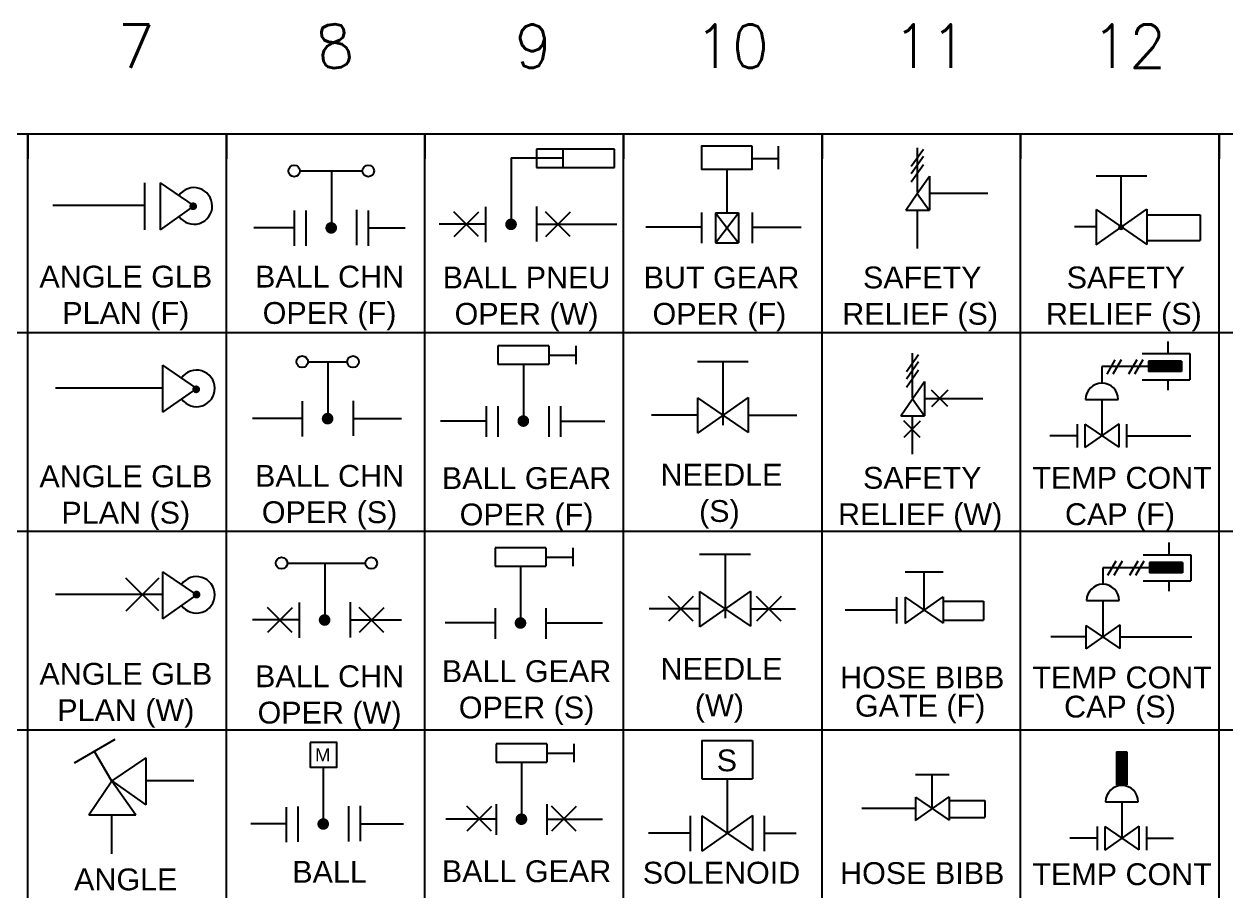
# Model space of a CAD drawing. Extents: x -5.3 to 5, y -1.8 to 1.6.
# Drawn here: x -2.654 to -0.233, y -0.163 to 1.582 of the extents above; entities that cross this region are included whole.
import ezdxf
from ezdxf.enums import TextEntityAlignment as Align

# ---------------------------------------------------------------- set-up
doc = ezdxf.new("R2010")
doc.units = 0
doc.header["$MEASUREMENT"] = 0
for name, color, linetype in [('BLACK', 7, 'CONTINUOUS'), ('EQUIP2', 2, 'CONTINUOUS'), ('GRAY', 4, 'CONTINUOUS'), ('WHITE', 7, 'CONTINUOUS')]:
    doc.layers.add(name, color=color, linetype=linetype)
doc.styles.add('HELVL', font='helvl')
doc.styles.add('REGULAR', font='simplex', dxfattribs={"height": 0.2})

msp = doc.modelspace()

# ---------------------------------------------------------------- linework, layer by layer
at = {"layer": 'BLACK'}
for p, q in [((-2.6467, 1.3606), (-2.6467, 1.3106)), ((-2.6467, -1.8394), (-2.6467, 1.3606)), ((-2.2467, 1.3606), (-2.2467, 1.3106)), ((-2.2467, -1.8394), (-2.2467, 1.3606)), ((-1.8467, 1.3606), (-1.8467, 1.3106)), ((-1.8467, -1.8394), (-1.8467, 1.3606)), ((-1.4467, 1.3606), (-1.4467, 1.3106)), ((-1.4467, -1.8394), (-1.4467, 1.3606)), ((-1.0467, 1.3606), (-1.0467, 1.3106)), ((-1.0467, -1.8394), (-1.0467, 1.3606)), ((-0.6467, 1.3606), (-0.6467, 1.3106)), ((-0.6467, -1.8394), (-0.6467, 1.3606)), ((-0.2467, 1.3606), (-0.2467, 1.3106)), ((-0.2467, -1.8394), (-0.2467, 1.3606)), ((4.9533, 0.9606), (-5.0467, 0.9606)), ((4.9533, 0.5606), (-5.0467, 0.5606)), ((4.9533, 0.1606), (-5.0467, 0.1606))]:
    msp.add_line(p, q, dxfattribs=at)
at = {"layer": 'EQUIP2'}
for p, q in [((-1.135, 1.3361, 0.75), (-1.135, 1.2898, 0.75)), ((-1.673, 1.3126, 0.75), (-1.568, 1.3126, 0.75)), ((-1.6218, 1.3305, 0.75), (-1.6218, 1.2934, 0.75)), ((-1.4648, 1.3305, 0.75), (-1.6218, 1.3305, 0.75)), ((-1.568, 1.2934, 0.75), (-1.568, 1.3305, 0.75)), ((-1.4648, 1.2934, 0.75), (-1.4648, 1.3305, 0.75)), ((-1.1872, 1.3113, 0.375), (-1.135, 1.3113, 0.375)), ((-0.8669, 1.2957, 0.25), (-0.8425, 1.3304, 0.504)), ((-0.8669, 1.2814, 0.25), (-0.8425, 1.3161, 0.504)), ((-1.6218, 1.2934, 0.75), (-1.4648, 1.2934, 0.75)), ((-0.8669, 1.2646, 0.25), (-0.8425, 1.2993, 0.504)), ((-2.3802, 1.2625, 1), (-2.3119, 1.2159, 0.5)), ((-0.8549, 1.2412, 0.25), (-0.8305, 1.2759, 0.504)), ((-0.4949, 1.2762, 0.375), (-0.3925, 1.2762, 0.375)), ((-0.4441, 1.1741, 0.375), (-0.4441, 1.2762, 0.6707)), ((-0.8782, 1.2071, 0.5), (-0.8549, 1.2412, 0.25)), ((-0.8549, 1.2412, 0.25), (-0.8309, 1.2071, 0.5)), ((-0.8305, 1.2415, 0.25), (-0.7129, 1.2415, 0.25)), ((-2.4119, 1.2166, 0.5), (-2.5959, 1.2166, 0.5)), ((-2.3119, 1.2159, 0.5), (-2.3802, 1.168, 1)), ((-1.7388, 1.1541, 0.375), (-1.7885, 1.2038, 0.375)), ((-1.7388, 1.2036, 0.375), (-1.7885, 1.1539, 0.375)), ((-1.5539, 1.1541, 0.375), (-1.6037, 1.2038, 0.375)), ((-1.5539, 1.2036, 0.375), (-1.6037, 1.1539, 0.375)), ((-1.2616, 1.2022, 0.375), (-1.2147, 1.2022, 0.375)), ((-1.2616, 1.2022, 0.75), (-1.2147, 1.1417, 0.75)), ((-1.2616, 1.1417, 0.75), (-1.2147, 1.2022, 0.75)), ((-0.4949, 1.1375, 0.75), (-0.3925, 1.2094, 0.75)), ((-0.4949, 1.2084, 0.75), (-0.3925, 1.1385)), ((-0.3925, 1.1979, 0.375), (-0.2849, 1.1979, 0.375)), ((-2.1101, 1.1718, 0.375), (-2.1916, 1.1718, 0.375)), ((-1.9603, 1.1718, 0.375), (-1.8862, 1.1718, 0.375)), ((-1.7244, 1.1789, 0.375), (-1.8178, 1.1789, 0.375)), ((-1.622, 1.1789, 0.375), (-1.4601, 1.1789, 0.375)), ((-1.2896, 1.1729, 0.375), (-1.4014, 1.1729, 0.375)), ((-1.1872, 1.1729, 0.375), (-1.089, 1.1729, 0.375)), ((-0.4949, 1.1735, 0.375), (-0.5379, 1.1735, 0.375)), ((-1.2616, 1.1417, 0.375), (-1.2147, 1.1417, 0.375)), ((-0.3925, 1.1464, 0.375), (-0.2849, 1.1464, 0.375)), ((-1.5421, 0.8973, 0.75), (-1.5421, 0.9343, 0.75)), ((-0.3495, 0.9186, 0.25), (-0.3495, 0.9432, 0.25)), ((-1.5977, 0.9155, 0.375), (-1.5421, 0.9155, 0.375)), ((-1.1954, 0.902, 0.375), (-1.2978, 0.902, 0.375)), ((-0.8765, 0.8822, 0.25), (-0.8522, 0.9168, 0.504)), ((-0.8765, 0.8679, 0.25), (-0.8522, 0.9026, 0.504)), ((-0.4021, 0.9186, 0.25), (-0.3061, 0.9186, 0.25)), ((-0.3229, 0.9031, 0.25), (-0.389, 0.9031, 0.25)), ((-0.3229, 0.9025, 0.25), (-0.389, 0.9025, 0.25)), ((-0.3229, 0.9015, 0.25), (-0.389, 0.9015, 0.25)), ((-0.3229, 0.9003, 0.25), (-0.389, 0.9003, 0.25)), ((-0.3229, 0.8991, 0.25), (-0.389, 0.8991, 0.25)), ((-0.3229, 0.8978, 0.25), (-0.389, 0.8978, 0.25)), ((-0.3229, 0.8966, 0.25), (-0.389, 0.8966, 0.25)), ((-2.375, 0.8951, 1), (-2.3067, 0.8485, 0.5)), ((-0.8765, 0.851, 0.25), (-0.8522, 0.8857, 0.504)), ((-0.389, 0.8927, 0.25), (-0.483, 0.8927, 0.25)), ((-0.3229, 0.8954, 0.25), (-0.389, 0.8954, 0.25)), ((-0.3229, 0.8941, 0.25), (-0.389, 0.8941, 0.25)), ((-0.3229, 0.8929, 0.25), (-0.389, 0.8929, 0.25)), ((-0.3229, 0.8917, 0.25), (-0.389, 0.8917, 0.25)), ((-0.3229, 0.8904, 0.25), (-0.389, 0.8904, 0.25)), ((-0.3229, 0.8892, 0.25), (-0.389, 0.8892, 0.25)), ((-0.3229, 0.888, 0.25), (-0.389, 0.888, 0.25)), ((-0.3229, 0.8867, 0.25), (-0.389, 0.8867, 0.25)), ((-0.3229, 0.8855, 0.25), (-0.389, 0.8855, 0.25)), ((-0.3229, 0.8843, 0.25), (-0.389, 0.8843, 0.25)), ((-0.3229, 0.8833, 0.25), (-0.389, 0.8833, 0.25)), ((-0.3229, 0.8822, 0.25), (-0.389, 0.8822, 0.25)), ((-2.375, 0.8492, 0.5), (-2.5906, 0.8492, 0.5)), ((-2.3067, 0.8485, 0.5), (-2.375, 0.8006, 1)), ((-0.8645, 0.8277, 0.25), (-0.8402, 0.8623, 0.504)), ((-0.4021, 0.8659, 0.25), (-0.3061, 0.8659, 0.25)), ((-0.3495, 0.8452, 0.25), (-0.3495, 0.8659, 0.25)), ((-1.1954, 0.8304), (-1.2978, 0.7585, 0.75)), ((-1.2978, 0.8294, 0.75), (-1.1954, 0.7595)), ((-0.8878, 0.7935, 0.5), (-0.8645, 0.8277, 0.25)), ((-0.8645, 0.8277, 0.25), (-0.8405, 0.7935, 0.5)), ((-0.8402, 0.828, 0.25), (-0.7226, 0.828, 0.25)), ((-0.7934, 0.8118, 0.25), (-0.8265, 0.845, 0.25)), ((-0.7934, 0.8449, 0.25), (-0.8265, 0.8117, 0.25)), ((-0.5158, 0.8264, 0.5), (-0.4502, 0.8264, 0.5)), ((-2.0939, 0.7877, 0.375), (-2.1941, 0.7877, 0.375)), ((-1.9915, 0.7877, 0.375), (-1.8941, 0.7877, 0.375)), ((-1.7231, 0.7828, 0.375), (-1.8156, 0.7828, 0.375)), ((-1.5738, 0.7828, 0.375), (-1.4845, 0.7828, 0.375)), ((-1.2978, 0.7945, 0.375), (-1.3901, 0.7945, 0.375)), ((-1.1954, 0.7945, 0.375), (-1.0974, 0.7945, 0.375)), ((-0.8491, 0.7497, 0.25), (-0.8823, 0.7829, 0.25)), ((-0.8491, 0.7828, 0.25), (-0.8823, 0.7496, 0.25)), ((-0.449, 0.7772), (-0.5173, 0.7293, 0.5)), ((-0.5173, 0.7765, 0.5), (-0.449, 0.7299)), ((-0.5329, 0.7532, 0.25), (-0.5879, 0.7532, 0.25)), ((-0.4334, 0.7532, 0.25), (-0.3041, 0.7532, 0.25)), ((-0.3476, 0.5134, 0.25), (-0.3476, 0.5381, 0.25)), ((-1.6035, 0.509, 0.375), (-1.5479, 0.509, 0.375)), ((-1.5479, 0.4907, 0.75), (-1.5479, 0.5278, 0.75)), ((-1.1909, 0.5138, 0.375), (-1.2933, 0.5138, 0.375)), ((-0.4002, 0.5134, 0.25), (-0.3042, 0.5134, 0.25)), ((-0.3871, 0.4875, 0.25), (-0.4811, 0.4875, 0.25)), ((-0.3209, 0.4979, 0.25), (-0.3871, 0.4979, 0.25)), ((-0.3209, 0.4973, 0.25), (-0.3871, 0.4973, 0.25)), ((-0.3209, 0.4964, 0.25), (-0.3871, 0.4964, 0.25)), ((-0.3209, 0.4951, 0.25), (-0.3871, 0.4951, 0.25)), ((-0.3209, 0.4939, 0.25), (-0.3871, 0.4939, 0.25)), ((-0.3209, 0.4927, 0.25), (-0.3871, 0.4927, 0.25)), ((-0.3209, 0.4914, 0.25), (-0.3871, 0.4914, 0.25)), ((-0.3209, 0.4902, 0.25), (-0.3871, 0.4902, 0.25)), ((-0.3209, 0.489, 0.25), (-0.3871, 0.489, 0.25)), ((-0.3209, 0.4877, 0.25), (-0.3871, 0.4877, 0.25)), ((-0.3209, 0.4865, 0.25), (-0.3871, 0.4865, 0.25)), ((-0.3209, 0.4853, 0.25), (-0.3871, 0.4853, 0.25)), ((-2.3827, 0.4004, 0.5), (-2.449, 0.4667, 0.5)), ((-2.3827, 0.4664, 0.5), (-2.449, 0.4001, 0.5)), ((-2.3751, 0.4793, 1), (-2.3068, 0.4327, 0.5)), ((-0.8793, 0.4792, 0.2812), (-0.8025, 0.4792, 0.2812)), ((-0.8412, 0.4026, 0.2812), (-0.8412, 0.4792, 0.503)), ((-0.4002, 0.4608, 0.25), (-0.3042, 0.4608, 0.25)), ((-0.3209, 0.484, 0.25), (-0.3871, 0.484, 0.25)), ((-0.3209, 0.4828, 0.25), (-0.3871, 0.4828, 0.25)), ((-0.3209, 0.4816, 0.25), (-0.3871, 0.4816, 0.25)), ((-0.3209, 0.4803, 0.25), (-0.3871, 0.4803, 0.25)), ((-0.3209, 0.4791, 0.25), (-0.3871, 0.4791, 0.25)), ((-0.3209, 0.4782, 0.25), (-0.3871, 0.4782, 0.25)), ((-0.3209, 0.477, 0.25), (-0.3871, 0.477, 0.25)), ((-0.3476, 0.44, 0.25), (-0.3476, 0.4608, 0.25)), ((-1.1909, 0.4405), (-1.2933, 0.3686, 0.75)), ((-1.2933, 0.4395, 0.75), (-1.1909, 0.3696)), ((-2.3751, 0.4334, 0.5), (-2.5908, 0.4334, 0.5)), ((-2.3068, 0.4327, 0.5), (-2.3751, 0.3847, 1)), ((-1.3062, 0.3797, 0.375), (-1.3559, 0.4294, 0.375)), ((-1.3062, 0.4292, 0.375), (-1.3559, 0.3795, 0.375)), ((-1.1288, 0.3797, 0.375), (-1.1785, 0.4294, 0.375)), ((-1.1288, 0.4292, 0.375), (-1.1785, 0.3795, 0.375)), ((-0.8793, 0.3751, 0.5625), (-0.8025, 0.4291, 0.5625)), ((-0.8793, 0.4283, 0.5625), (-0.8025, 0.3759)), ((-0.8025, 0.4204, 0.2812), (-0.7218, 0.4204, 0.2812)), ((-0.5139, 0.4212, 0.5), (-0.4483, 0.4212, 0.5)), ((-2.1143, 0.3573, 0.375), (-2.164, 0.4071, 0.375)), ((-2.1143, 0.4069, 0.375), (-2.164, 0.3572, 0.375)), ((-1.9295, 0.3573, 0.375), (-1.9792, 0.4071, 0.375)), ((-1.9295, 0.4069, 0.375), (-1.9792, 0.3572, 0.375)), ((-1.2933, 0.4045, 0.375), (-1.395, 0.4045, 0.375)), ((-1.1909, 0.4045, 0.375), (-1.1003, 0.4045, 0.375)), ((-0.8969, 0.4021, 0.2812), (-1.0003, 0.4021, 0.2812)), ((-2.1, 0.3822, 0.375), (-2.1941, 0.3822, 0.375)), ((-1.9976, 0.3822, 0.375), (-1.8941, 0.3822, 0.375)), ((-1.7055, 0.3762, 0.375), (-1.806, 0.3762, 0.375)), ((-1.6031, 0.3762, 0.375), (-1.4893, 0.3762, 0.375)), ((-0.8025, 0.3818, 0.2812), (-0.7218, 0.3818, 0.2812)), ((-0.4471, 0.3721), (-0.5154, 0.3241, 0.5)), ((-0.5154, 0.3714, 0.5), (-0.4471, 0.3248)), ((-0.5154, 0.3481, 0.25), (-0.586, 0.3481, 0.25)), ((-0.4471, 0.3481, 0.25), (-0.3022, 0.3481, 0.25)), ((-1.546, 0.0958, 0.75), (-1.546, 0.1328, 0.75)), ((-1.2892, 0.1397, 0.375), (-1.1868, 0.1397, 0.375)), ((-2.409, 0.1049, 1), (-2.4773, 0.0583, 0.5)), ((-1.6016, 0.114, 0.375), (-1.546, 0.114, 0.375)), ((-0.4536, 0.1165, 0.25), (-0.4536, 0.0504, 0.25)), ((-0.453, 0.1165, 0.25), (-0.453, 0.0504, 0.25)), ((-0.4521, 0.1165, 0.25), (-0.4521, 0.0504, 0.25)), ((-0.4508, 0.1165, 0.25), (-0.4508, 0.0504, 0.25)), ((-0.4496, 0.1165, 0.25), (-0.4496, 0.0504, 0.25)), ((-0.4484, 0.1165, 0.25), (-0.4484, 0.0504, 0.25)), ((-0.4471, 0.1165, 0.25), (-0.4471, 0.0504, 0.25)), ((-0.4459, 0.1165, 0.25), (-0.4459, 0.0504, 0.25)), ((-0.4447, 0.1165, 0.25), (-0.4447, 0.0504, 0.25)), ((-0.4434, 0.1165, 0.25), (-0.4434, 0.0504, 0.25)), ((-0.4422, 0.1165, 0.25), (-0.4422, 0.0504, 0.25)), ((-0.441, 0.1165, 0.25), (-0.441, 0.0504, 0.25)), ((-0.4397, 0.1165, 0.25), (-0.4397, 0.0504, 0.25)), ((-0.4385, 0.1165, 0.25), (-0.4385, 0.0504, 0.25)), ((-0.4373, 0.1165, 0.25), (-0.4373, 0.0504, 0.25)), ((-0.436, 0.1165, 0.25), (-0.436, 0.0504, 0.25)), ((-0.4348, 0.1165, 0.25), (-0.4348, 0.0504, 0.25)), ((-0.4339, 0.1165, 0.25), (-0.4339, 0.0504, 0.25)), ((-0.4327, 0.1165, 0.25), (-0.4327, 0.0504, 0.25)), ((-2.5239, -0.01, 1), (-2.4773, 0.0583, 0.5)), ((-2.4773, 0.0583, 0.5), (-2.409, 0.0103, 1)), ((-2.4773, 0.0583, 0.5), (-2.4293, -0.01, 1)), ((-2.409, 0.0589, 0.5), (-2.3121, 0.0589, 0.5)), ((-0.8588, 0.071, 0.25), (-0.7905, 0.071, 0.25)), ((-0.8249, 0.0029, 0.25), (-0.8249, 0.071, 0.4471)), ((-0.8588, -0.0215, 0.5), (-0.7905, 0.0264, 0.5)), ((-0.8588, 0.0257, 0.5), (-0.7905, -0.0208)), ((-1.7128, -0.0427, 0.375), (-1.7625, 0.0071, 0.375)), ((-1.7128, 0.0069, 0.375), (-1.7625, -0.0428, 0.375)), ((-1.5417, -0.0427, 0.375), (-1.5914, 0.0071, 0.375)), ((-1.5417, 0.0069, 0.375), (-1.5914, -0.0428, 0.375)), ((-0.8588, 0.0024, 0.25), (-0.9664, 0.0024, 0.25)), ((-0.7905, 0.0187, 0.25), (-0.7187, 0.0187, 0.25)), ((-0.4755, 0.0161, 0.5), (-0.4099, 0.0161, 0.5)), ((-1.7035, -0.0188, 0.375), (-1.8043, -0.0188, 0.375)), ((-1.6011, -0.0188, 0.375), (-1.4892, -0.0188, 0.375)), ((-1.1868, -0.0113), (-1.2892, -0.0832, 0.75)), ((-1.2892, -0.0123, 0.75), (-1.1868, -0.0822)), ((-0.7905, -0.0156, 0.25), (-0.7187, -0.0156, 0.25)), ((-2.1263, -0.0285, 0.375), (-2.1975, -0.0285, 0.375)), ((-1.977, -0.0285, 0.375), (-1.8897, -0.0285, 0.375)), ((-1.3126, -0.0473, 0.375), (-1.3962, -0.0473, 0.375)), ((-1.1629, -0.0473, 0.375), (-1.0988, -0.0473, 0.375)), ((-0.4087, -0.033), (-0.477, -0.081, 0.5)), ((-0.477, -0.0337, 0.5), (-0.4087, -0.0803)), ((-0.4926, -0.057, 0.25), (-0.5475, -0.057, 0.25)), ((-0.3937, -0.057, 0.25), (-0.3387, -0.057, 0.25))]:
    msp.add_line(p, q, dxfattribs=at)
at = {"layer": 'EQUIP2', "elevation": 0.75}
for points in [[(-1.1872, 1.3361), (-1.2896, 1.3361), (-1.2896, 1.2898), (-1.1872, 1.2898)], [(-2.0776, 0.1355), (-2.0776, 0.086), (-2.0238, 0.086), (-2.0238, 0.1355)]]:
    msp.add_lwpolyline(points, close=True, dxfattribs=at)
at = {"layer": 'EQUIP2'}
for points, elevation in [([(-0.8553, 1.333), (-0.8553, 1.2434)], 0.5), ([(-1.673, 1.3126), (-1.673, 1.1791)], 0.75), ([(-2.0984, 1.2863), (-1.9725, 1.2863)], 0.75), ([(-2.0352, 1.2863), (-2.0352, 1.172)], 0.75), ([(-1.2382, 1.2898), (-1.2382, 1.2022)], 0.75), ([(-2.4115, 1.2625), (-2.4115, 1.168)], 1), ([(-2.3802, 1.2625), (-2.3802, 1.168)], 1), ([(-0.8305, 1.2759), (-0.8305, 1.2071)], 0.5), ([(-1.7244, 1.2138), (-1.7244, 1.1429)], 0.75), ([(-1.622, 1.2149), (-1.622, 1.144)], 0.75), ([(-2.1101, 1.2067), (-2.1101, 1.1358)], 0.75), ([(-2.0867, 1.2067), (-2.0867, 1.1358)], 0.75), ([(-1.9842, 1.2078), (-1.9842, 1.1368)], 0.75), ([(-1.9608, 1.2067), (-1.9608, 1.1358)], 0.75), ([(-1.2896, 1.203), (-1.2896, 1.141)], 0.75), ([(-1.2616, 1.2022), (-1.2616, 1.1417)], 0.75), ([(-1.2147, 1.2022), (-1.2147, 1.1417)], 0.75), ([(-1.1872, 1.203), (-1.1872, 1.141)], 0.75), ([(-0.8782, 1.2071), (-0.8305, 1.2071)], 0.5), ([(-0.8553, 1.2071), (-0.8553, 1.13)], 0.5), ([(-0.4949, 1.2084), (-0.4949, 1.1375)], 0.75), ([(-0.3925, 1.2094), (-0.3925, 1.1385)], 0.75), ([(-0.2849, 1.1979), (-0.2849, 1.1464)], 0.75), ([(-1.5973, 0.9343), (-1.6997, 0.9343)], 0.75), ([(-1.6997, 0.9343), (-1.6997, 0.8973)], 0.75), ([(-1.5973, 0.9343), (-1.5973, 0.8973)], 0.75), ([(-2.0822, 0.9022), (-2.0033, 0.9022)], 0.75), ([(-2.0425, 0.9022), (-2.0425, 0.7878)], 0.75), ([(-1.6997, 0.8973), (-1.5973, 0.8973)], 0.75), ([(-1.6482, 0.8973), (-1.6482, 0.7829)], 0.75), ([(-1.2464, 0.902), (-1.2464, 0.7746)], 0.75), ([(-0.8649, 0.9194), (-0.8649, 0.8298)], 0.5), ([(-0.4567, 0.906), (-0.4734, 0.8769)], 0.5), ([(-0.4443, 0.906), (-0.4611, 0.8769)], 0.5), ([(-0.4128, 0.906), (-0.4295, 0.8769)], 0.5), ([(-0.4004, 0.906), (-0.4172, 0.8769)], 0.5), ([(-0.389, 0.9031), (-0.389, 0.8822)], 0.5), ([(-0.3229, 0.9031), (-0.3229, 0.8822)], 0.5), ([(-0.3061, 0.9186), (-0.3061, 0.8659)], 0.5), ([(-2.375, 0.8951), (-2.375, 0.8006)], 1), ([(-0.483, 0.8927), (-0.483, 0.8591)], 0.5), ([(-0.8402, 0.8623), (-0.8402, 0.7935)], 0.5), ([(-1.9915, 0.8236), (-1.9915, 0.7527)], 0.75), ([(-1.2978, 0.8294), (-1.2978, 0.7585)], 0.75), ([(-1.1954, 0.8304), (-1.1954, 0.7595)], 0.75), ([(-0.483, 0.8264), (-0.483, 0.7534)], 0.5), ([(-2.0939, 0.8226), (-2.0939, 0.7517)], 0.75), ([(-1.7231, 0.8129), (-1.7231, 0.7509)], 0.75), ([(-1.6997, 0.8129), (-1.6997, 0.7509)], 0.75), ([(-1.5973, 0.8129), (-1.5973, 0.7509)], 0.75), ([(-1.5738, 0.8129), (-1.5738, 0.7509)], 0.75), ([(-0.8878, 0.7935), (-0.8402, 0.7935)], 0.5), ([(-0.8649, 0.7935), (-0.8649, 0.7164)], 0.5), ([(-0.5329, 0.7765), (-0.5329, 0.7293)], 0.5), ([(-0.5173, 0.7765), (-0.5173, 0.7293)], 0.5), ([(-0.449, 0.7772), (-0.449, 0.7299)], 0.5), ([(-0.4334, 0.7765), (-0.4334, 0.7293)], 0.5), ([(-1.7055, 0.5278), (-1.7055, 0.4907)], 0.75), ([(-1.6031, 0.5278), (-1.7055, 0.5278)], 0.75), ([(-1.6031, 0.5278), (-1.6031, 0.4907)], 0.75), ([(-1.2419, 0.5138), (-1.2419, 0.3861)], 0.75), ([(-0.3042, 0.5134), (-0.3042, 0.4608)], 0.5), ([(-2.1236, 0.4967), (-1.9664, 0.4967)], 0.75), ([(-2.0485, 0.4967), (-2.0485, 0.3823)], 0.75), ([(-1.7055, 0.4907), (-1.6031, 0.4907)], 0.75), ([(-1.654, 0.4907), (-1.654, 0.3763)], 0.75), ([(-0.4811, 0.4875), (-0.4811, 0.454)], 0.5), ([(-0.4547, 0.5008), (-0.4715, 0.4718)], 0.5), ([(-0.4424, 0.5008), (-0.4592, 0.4718)], 0.5), ([(-0.4109, 0.5008), (-0.4276, 0.4718)], 0.5), ([(-0.3985, 0.5008), (-0.4153, 0.4718)], 0.5), ([(-0.3871, 0.4979), (-0.3871, 0.477)], 0.5), ([(-0.3209, 0.4979), (-0.3209, 0.477)], 0.5), ([(-2.3751, 0.4793), (-2.3751, 0.3847)], 1), ([(-1.2933, 0.4395), (-1.2933, 0.3686)], 0.75), ([(-1.1909, 0.4405), (-1.1909, 0.3696)], 0.75), ([(-2.1, 0.4171), (-2.1, 0.3462)], 0.75), ([(-1.9976, 0.4181), (-1.9976, 0.3472)], 0.75), ([(-0.8969, 0.4283), (-0.8969, 0.3751)], 0.5625), ([(-0.8793, 0.4283), (-0.8793, 0.3751)], 0.5625), ([(-0.8025, 0.4291), (-0.8025, 0.3759)], 0.5625), ([(-0.7218, 0.4204), (-0.7218, 0.3818)], 0.5625), ([(-0.4811, 0.4212), (-0.4811, 0.3482)], 0.5), ([(-1.7055, 0.4063), (-1.7055, 0.3443)], 0.75), ([(-1.6031, 0.4063), (-1.6031, 0.3443)], 0.75), ([(-0.5154, 0.3714), (-0.5154, 0.3241)], 0.5), ([(-0.4471, 0.3721), (-0.4471, 0.3248)], 0.5), ([(-2.5527, 0.0949), (-2.4708, 0.1422)], 1), ([(-1.6011, 0.1328), (-1.7035, 0.1328)], 0.75), ([(-1.7035, 0.1328), (-1.7035, 0.0958)], 0.75), ([(-1.6011, 0.1328), (-1.6011, 0.0958)], 0.75), ([(-1.2892, 0.1397), (-1.2892, 0.0624)], 0.75), ([(-1.1868, 0.1397), (-1.1868, 0.0624)], 0.75), ([(-2.5127, 0.118), (-2.4774, 0.0569)], 1), ([(-2.409, 0.1049), (-2.409, 0.0103)], 1), ([(-0.4536, 0.1165), (-0.4327, 0.1165)], 0.5), ([(-2.0514, 0.086), (-2.0514, -0.0284)], 0.75), ([(-1.7035, 0.0958), (-1.6011, 0.0958)], 0.75), ([(-1.6521, 0.0958), (-1.6521, -0.0186)], 0.75), ([(-0.4427, 0.0853), (-0.4427, 0.0518)], 0.5), ([(-1.2892, 0.0624), (-1.1868, 0.0624)], 0.375), ([(-1.2377, 0.0624), (-1.2377, -0.0471)], 0.75), ([(-0.4536, 0.0504), (-0.4327, 0.0504)], 0.5), ([(-0.8588, 0.0257), (-0.8588, -0.0215)], 0.5), ([(-0.7905, 0.0264), (-0.7905, -0.0208)], 0.5), ([(-2.1263, 0.0055), (-2.1263, -0.0654)], 0.75), ([(-2.1028, 0.0064), (-2.1028, -0.0645)], 0.75), ([(-2.0004, 0.0074), (-2.0004, -0.0635)], 0.75), ([(-1.977, 0.008), (-1.977, -0.0629)], 0.75), ([(-1.7035, 0.0113), (-1.7035, -0.0507)], 0.75), ([(-1.6011, 0.0113), (-1.6011, -0.0507)], 0.75), ([(-0.7187, 0.0187), (-0.7187, -0.0156)], 0.5), ([(-0.4427, 0.0161), (-0.4427, -0.0569)], 0.5), ([(-2.5239, -0.01), (-2.4293, -0.01)], 1), ([(-2.4781, -0.01), (-2.4781, -0.0885)], 1), ([(-1.3126, -0.0123), (-1.3126, -0.0832)], 0.75), ([(-1.2892, -0.0123), (-1.2892, -0.0832)], 0.75), ([(-1.1868, -0.0113), (-1.1868, -0.0822)], 0.75), ([(-1.1633, -0.0123), (-1.1633, -0.0832)], 0.75), ([(-0.4926, -0.0337), (-0.4926, -0.081)], 0.5), ([(-0.477, -0.0337), (-0.477, -0.081)], 0.5), ([(-0.4087, -0.033), (-0.4087, -0.0803)], 0.5), ([(-0.3931, -0.0337), (-0.3931, -0.081)], 0.5)]:
    msp.add_lwpolyline(points, dxfattribs=dict(at, elevation=elevation))
for points, const_width, elevation in [([(-2.3173, 1.2152, 1), (-2.3095, 1.2152, 1)], 0.00781, 1), ([(-1.679, 1.1788, 1), (-1.6673, 1.1788, 1)], 0.0117, 0.75), ([(-2.0413, 1.1717, 1), (-2.0296, 1.1717, 1)], 0.0117, 0.75), ([(-0.4474, 1.1729, 1), (-0.4415, 1.1729, 1)], 0.00586, 0.75), ([(-2.3114, 0.8466, 1), (-2.3036, 0.8466, 1)], 0.00781, 1), ([(-2.0486, 0.7876, 1), (-2.0369, 0.7876, 1)], 0.0117, 0.75), ([(-1.6543, 0.7827, 1), (-1.6426, 0.7827, 1)], 0.0117, 0.75), ([(-2.3106, 0.4334, 1), (-2.3028, 0.4334, 1)], 0.00781, 1), ([(-2.0546, 0.3821, 1), (-2.0429, 0.3821, 1)], 0.0117, 0.75), ([(-1.6601, 0.3761, 1), (-1.6484, 0.3761, 1)], 0.0117, 0.75), ([(-2.0574, -0.0286, 1), (-2.0457, -0.0286, 1)], 0.0117, 0.75), ([(-1.6581, -0.0189, 1), (-1.6464, -0.0189, 1)], 0.0117, 0.75)]:
    msp.add_lwpolyline(points, format="xyb", close=True, dxfattribs=dict(at, const_width=const_width, elevation=elevation))
for centre in [(-2.1101, 1.2863, 0.75), (-1.9608, 1.2863, 0.75), (-2.0939, 0.9022, 0.75), (-1.9915, 0.9022, 0.75), (-2.1354, 0.4967, 0.75), (-1.9547, 0.4967, 0.75)]:
    msp.add_circle(centre, 0.0117, dxfattribs=at)
for centre, radius, start, end in [((-2.3119, 1.2159, 0.5), 0.0368, 215.0876, 145.6859), ((-2.3067, 0.8485, 0.5), 0.0368, 215.0876, 145.6859), ((-0.483, 0.8264, 0.5), 0.0328, 0, 180), ((-2.3068, 0.4327, 0.5), 0.0368, 215.0876, 145.6859), ((-0.4811, 0.4212, 0.5), 0.0328, 0, 180), ((-0.4427, 0.0161, 0.5), 0.0328, 0, 180)]:
    msp.add_arc(centre, radius, start, end, dxfattribs=at)
at = {"layer": 'GRAY'}
msp.add_lwpolyline([(-5.0467, 1.3164), (-5.0467, -1.8394), (4.9533, -1.8394), (4.9533, 1.3606), (-5.0025, 1.3606)], dxfattribs=at)

# ---------------------------------------------------------------- texts
at = {"layer": 'EQUIP2', "style": 'HELVL'}
for s, height, p in [('ANGLE GLB', 0.04395, (-2.4492, 1.0516)), ('BALL CHN', 0.04395, (-2.0388, 1.0516)), ('BALL PNEU', 0.04395, (-1.642, 1.0499)), ('BUT GEAR', 0.04395, (-1.2493, 1.0499)), ('SAFETY', 0.04395, (-0.8449, 1.0499)), ('SAFETY', 0.04395, (-0.4346, 1.0499)), ('PLAN (F)', 0.04395, (-2.4492, 0.9784)), ('OPER (F)', 0.04395, (-2.0388, 0.9784)), ('OPER (W)', 0.04395, (-1.642, 0.9767)), ('OPER (F)', 0.04395, (-1.2535, 0.9767)), ('RELIEF (S)', 0.04395, (-0.8491, 0.9767)), ('RELIEF (S)', 0.04395, (-0.4388, 0.9767)), ('ANGLE GLB', 0.04395, (-2.4492, 0.6495)), ('BALL CHN', 0.04395, (-2.0388, 0.6504)), ('BALL GEAR', 0.04395, (-1.642, 0.6459)), ('NEEDLE', 0.04395, (-1.2493, 0.6528)), ('SAFETY', 0.04395, (-0.8449, 0.6465)), ('TEMP CONT', 0.04395, (-0.4423, 0.6465)), ('PLAN (S)', 0.04395, (-2.4492, 0.5763)), ('OPER (S)', 0.04395, (-2.0388, 0.5772)), ('OPER (F)', 0.04395, (-1.642, 0.5727)), ('(S)', 0.04395, (-1.2535, 0.5796)), ('RELIEF (W)', 0.04395, (-0.8491, 0.5732)), ('CAP (F)', 0.04395, (-0.4466, 0.5732)), ('ANGLE GLB', 0.04395, (-2.4492, 0.2519)), ('BALL CHN', 0.04395, (-2.0388, 0.2469)), ('BALL GEAR', 0.04395, (-1.642, 0.2572)), ('NEEDLE', 0.04395, (-1.2493, 0.2617)), ('HOSE BIBB', 0.04395, (-0.8449, 0.2444)), ('TEMP CONT', 0.04395, (-0.4423, 0.2445)), ('PLAN (W)', 0.04395, (-2.4492, 0.1787)), ('OPER (W)', 0.04395, (-2.0388, 0.1737)), ('OPER (S)', 0.04395, (-1.642, 0.184)), ('(W)', 0.04395, (-1.2535, 0.1885)), ('GATE (F)', 0.04395, (-0.8491, 0.1876)), ('CAP (S)', 0.04395, (-0.4466, 0.1858)), ('M', 0.0264, (-2.0525, 0.0973)), ('S', 0.0439, (-1.2385, 0.0776)), ('ANGLE', 0.04395, (-2.4493, -0.1621)), ('BALL', 0.04395, (-2.0388, -0.1468)), ('BALL GEAR', 0.04395, (-1.642, -0.1457)), ('SOLENOID', 0.04395, (-1.2493, -0.1486)), ('HOSE BIBB', 0.04395, (-0.8449, -0.1494)), ('TEMP CONT', 0.04395, (-0.4423, -0.1517))]:
    msp.add_text(s, height=height, dxfattribs=at).set_placement(p, align=Align.CENTER)
at = {"layer": 'WHITE', "linetype": 'CONTINUOUS', "style": 'REGULAR'}
for s, p in [('7', (-2.4286, 1.5377)), ('9', (-1.6286, 1.5377)), ('10', (-1.2286, 1.5377)), ('11', (-0.8286, 1.5377)), ('12', (-0.4286, 1.5377))]:
    msp.add_text(s, height=0.0875, dxfattribs=at).set_placement(p, align=Align.MIDDLE)
msp.add_text('8', height=0.0875, rotation=8, dxfattribs=at).set_placement((-2.0286, 1.5377), align=Align.MIDDLE)

doc.saveas('drawing.dxf')
